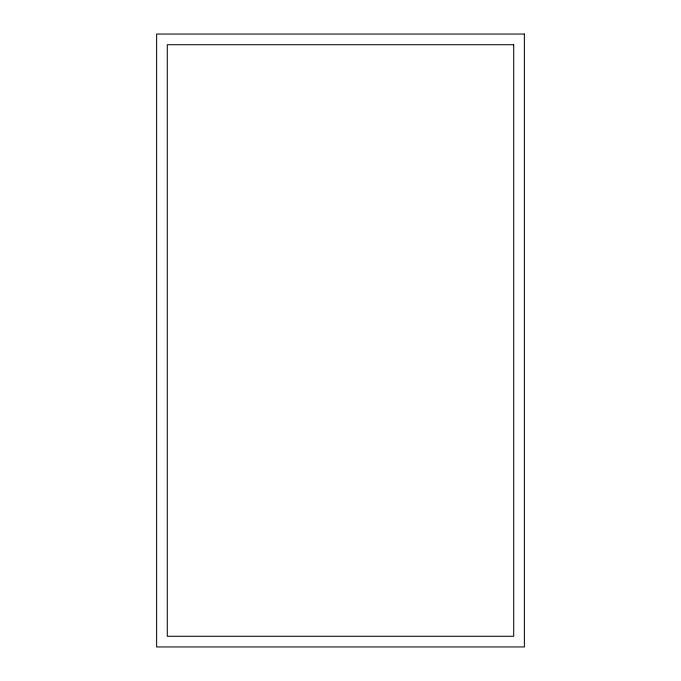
<?xml version="1.0" encoding="UTF-8"?>
<svg xmlns="http://www.w3.org/2000/svg" width="681" height="681" viewBox="0 0 681 681"><rect width="100%" height="100%" fill="white"/><g stroke="black" fill="none" stroke-linecap="round" stroke-linejoin="round"><path stroke-width="1.02" d="M524.37 34.05L156.63 34.05L156.63 646.95L524.37 646.95L524.37 34.05M513.704 44.716L167.296 44.716L167.296 636.284L513.704 636.284L513.704 44.716"/></g></svg>
